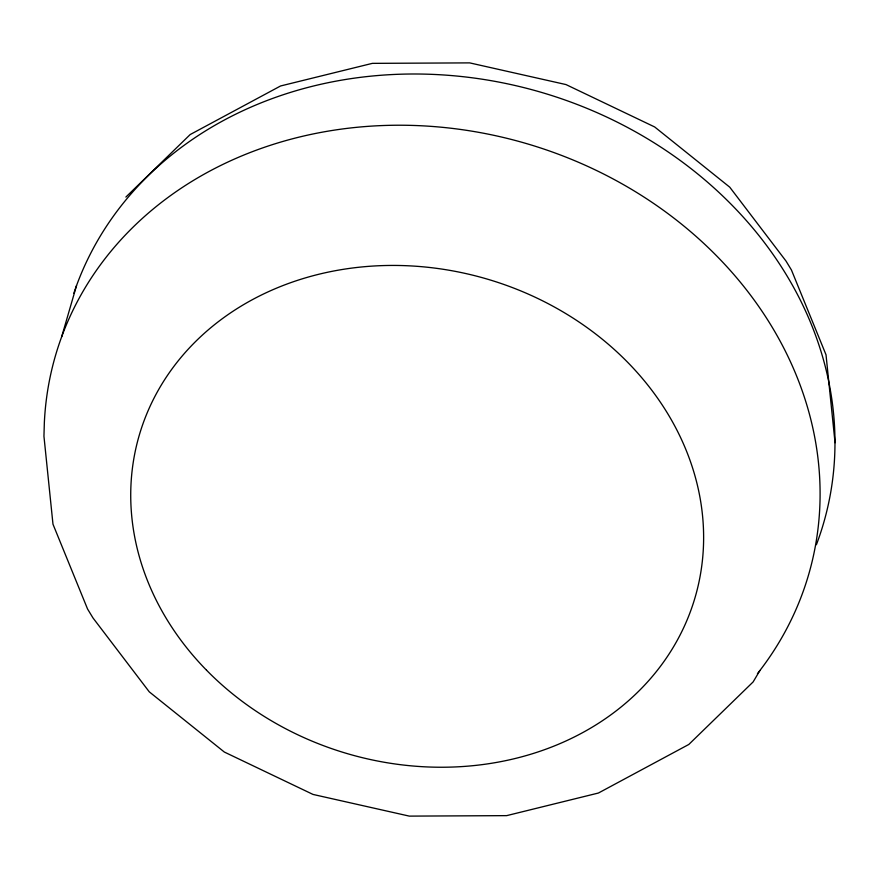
<?xml version="1.0" encoding="UTF-8"?>
<svg xmlns="http://www.w3.org/2000/svg" width="879" height="879" viewBox="0 0 879 879"><rect width="100%" height="100%" fill="white"/><g stroke="black" fill="none" stroke-linecap="round" stroke-linejoin="round"><path stroke-width="1.32" d="M61.662 336.8L76.539 285.576M759.906 670.512L753.127 681.928L688.806 744.458L598.434 793.023L506.667 815.635L409.317 816.119L313.012 794.429L224.31 752.028L149.265 691.839L92.976 617.926L87.57 609.026L52.982 524.214L43.95 436.27L44.346 422.634A392.177 335.108 16.2 0 1 549.902 151.133A392.177 335.108 16.2 0 1 757.434 673.688M125.873 197.072L190.194 134.542L280.566 85.977L372.333 63.365L469.683 62.881L565.988 84.571L654.69 126.972L729.735 187.161L786.024 261.074L791.43 269.974L826.018 354.786L835.05 442.73M73.836 293.278A392.177 335.108 16.2 0 1 559.571 98.107A392.177 335.108 16.2 0 1 816.404 544.705M206.521 670.194A289.51 247.373 16.2 0 0 690.608 611.048A289.51 247.373 16.2 0 0 354.402 267.765A289.51 247.373 16.2 0 0 206.521 670.194"/></g></svg>
